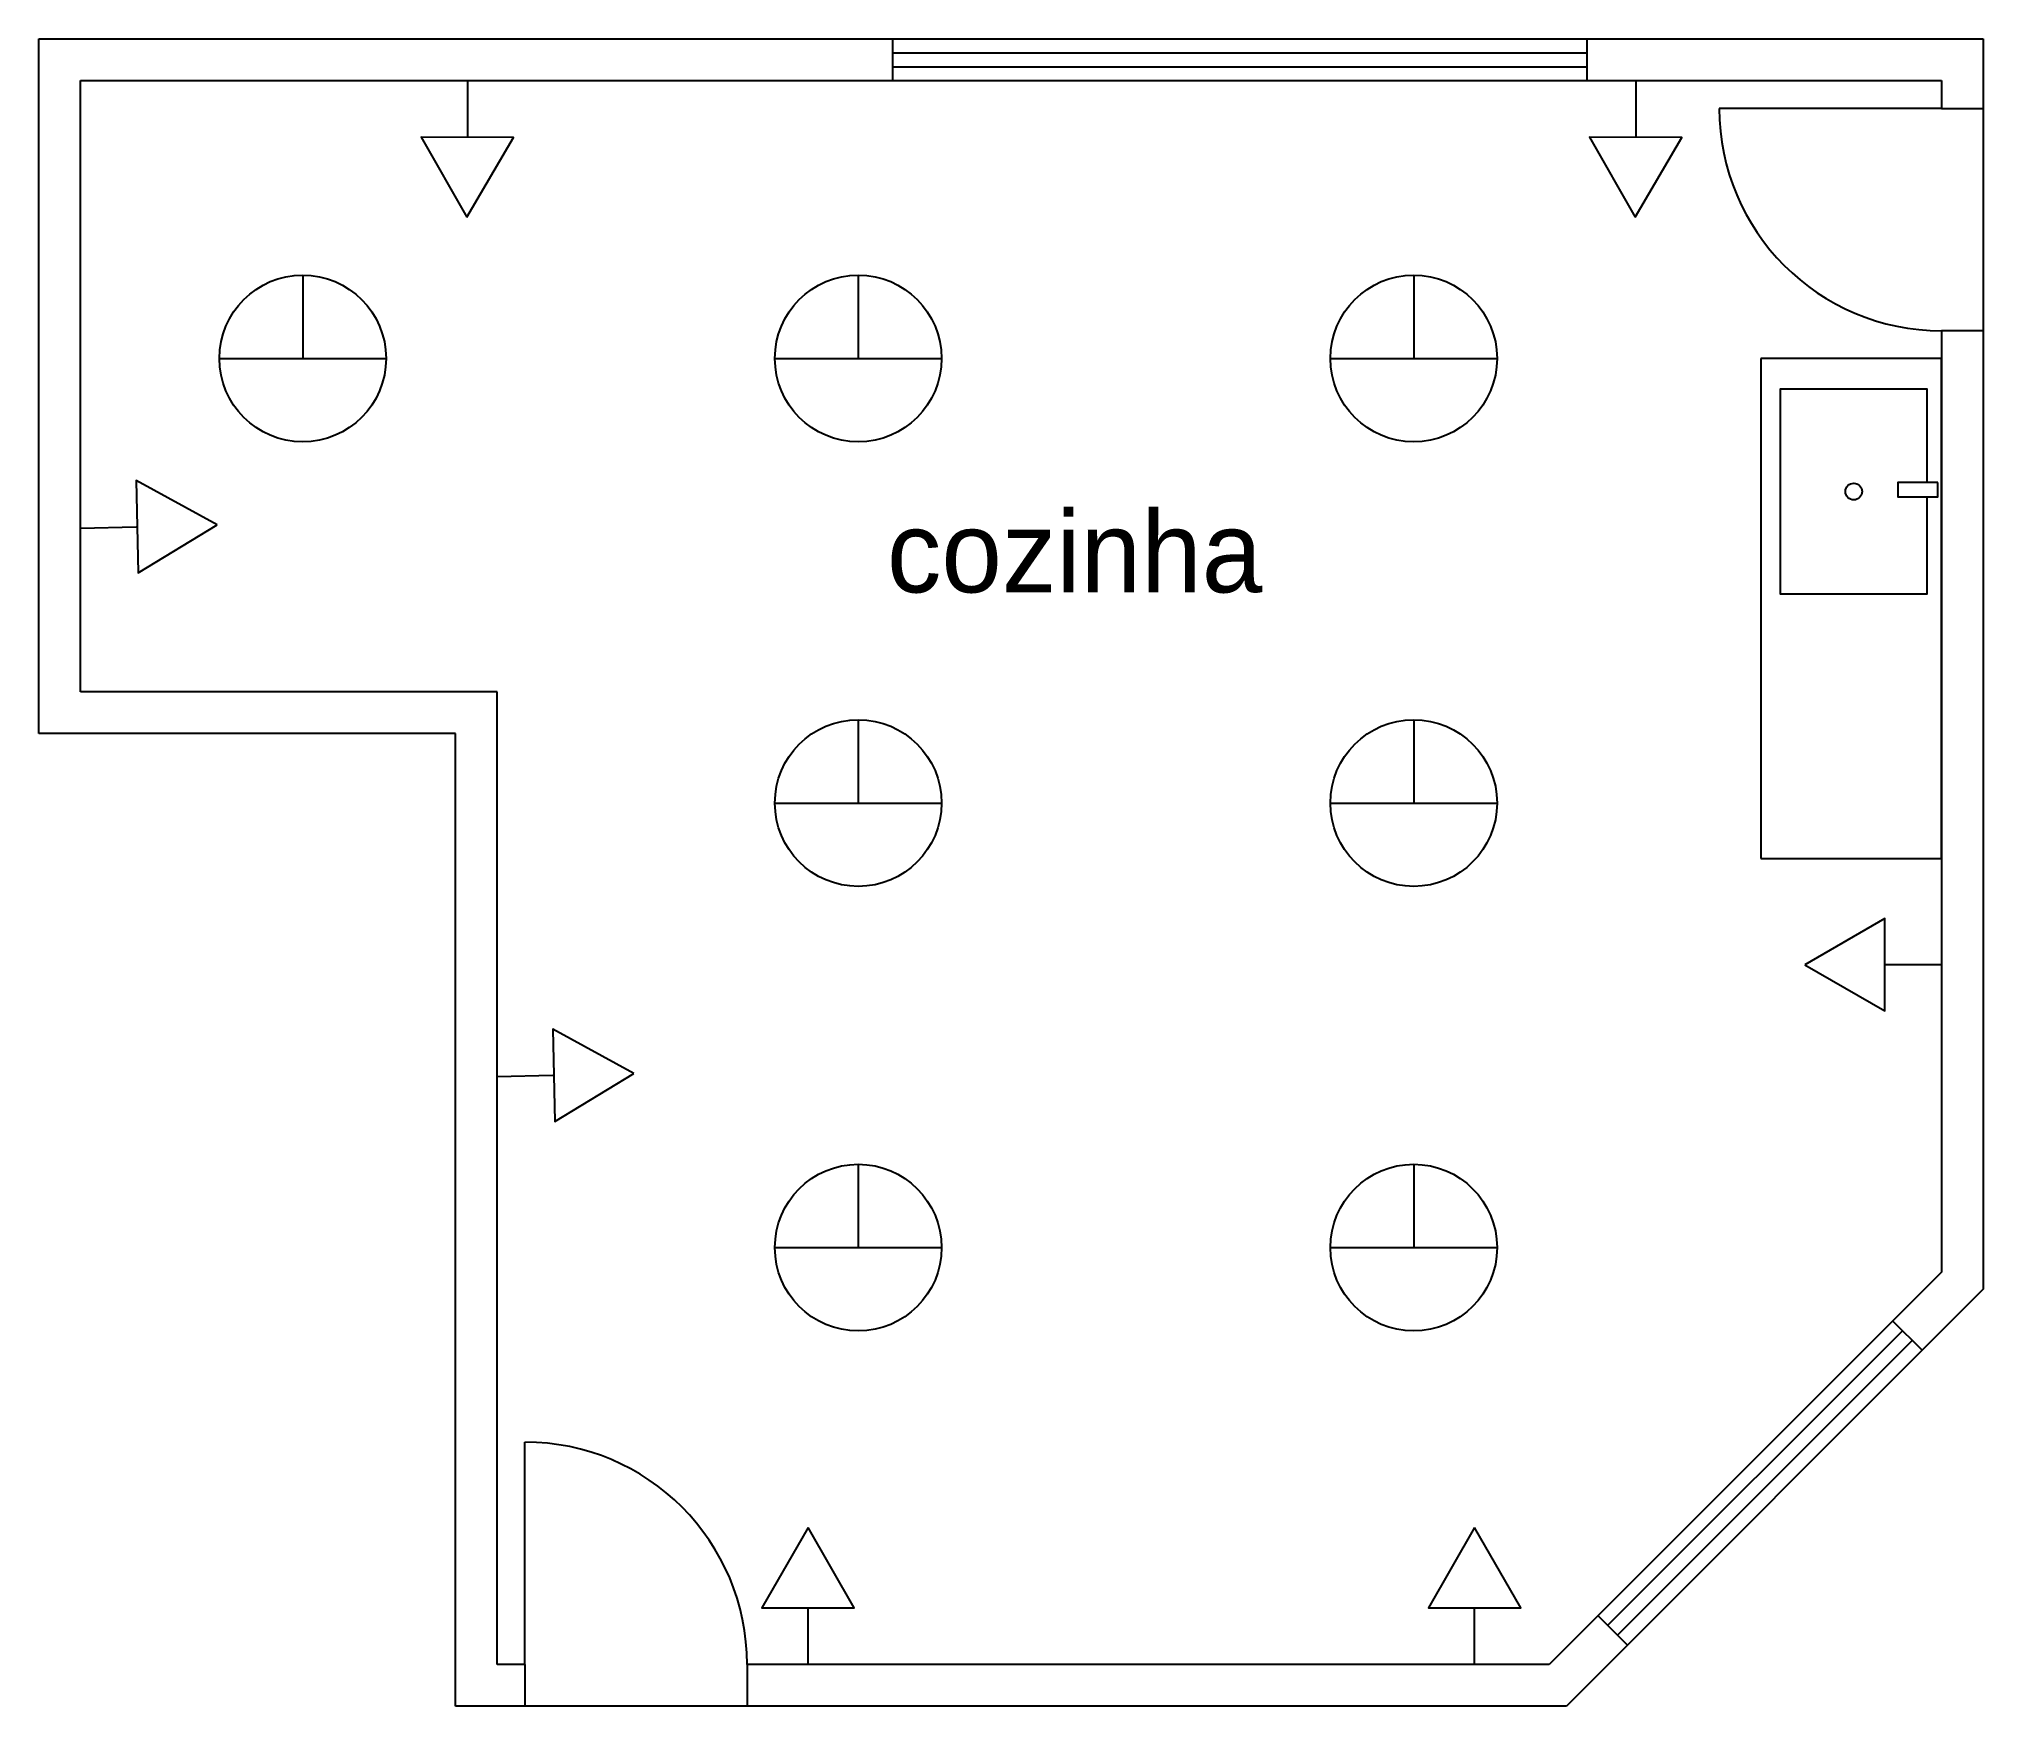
# Model space of a CAD drawing. Header units: millimetres. Extents: x 11.24 to 18.24, y 3.47 to 9.47.
import ezdxf

# ---------------------------------------------------------------- set-up
doc = ezdxf.new("R2010")
doc.units = ezdxf.units.MM
for name, color, linetype in [('hidro', 4, 'Continuous'), ('iep', 1, 'Continuous'), ('paredes', 7, 'Continuous'), ('porta_janelas', 6, 'Continuous'), ('texto', 3, 'Continuous')]:
    doc.layers.add(name, color=color, linetype=linetype)

msp = doc.modelspace()

# ---------------------------------------------------------------- linework, layer by layer
at = {"layer": 'hidro'}
for p, q in [((18.0911, 8.3236), (17.4411, 8.3236)), ((17.4411, 8.3236), (17.4411, 6.5236)), ((18.0911, 6.5236), (18.0911, 8.3236)), ((17.4411, 6.5236), (18.0911, 6.5236))]:
    msp.add_line(p, q, dxfattribs=at)
msp.add_lwpolyline([(18.0385, 7.8257), (18.0385, 7.4752), (17.5119, 7.4752), (17.5119, 8.2143), (18.0385, 8.2143), (18.0385, 7.877)], dxfattribs=at)
msp.add_lwpolyline([(18.078, 7.877), (17.9344, 7.877), (17.9344, 7.8257), (18.078, 7.8257)], close=True, dxfattribs=at)
msp.add_circle((17.7752, 7.8447), 0.03, dxfattribs=at)
at = {"layer": 'iep'}
for p, q in [((12.7847, 9.3236), (12.7838, 9.1236)), ((16.9911, 9.3236), (16.9902, 9.1236)), ((12.1911, 8.6236), (12.1911, 8.3236)), ((14.1911, 8.6236), (14.1911, 8.3236)), ((16.1911, 8.6236), (16.1911, 8.3236)), ((11.8911, 8.3236), (12.4911, 8.3236)), ((13.8911, 8.3236), (14.4911, 8.3236)), ((15.8911, 8.3236), (16.4911, 8.3236)), ((11.3911, 7.7134), (11.5911, 7.718)), ((14.1911, 7.0236), (14.1911, 6.7236)), ((16.1911, 7.0236), (16.1911, 6.7236)), ((13.8911, 6.7236), (14.4911, 6.7236)), ((15.8911, 6.7236), (16.4911, 6.7236)), ((18.0911, 6.1418), (17.8911, 6.1418)), ((12.8911, 5.7392), (13.0911, 5.7438)), ((14.1911, 5.4236), (14.1911, 5.1236)), ((16.1911, 5.4236), (16.1911, 5.1236)), ((13.8911, 5.1236), (14.4911, 5.1236)), ((15.8911, 5.1236), (16.4911, 5.1236)), ((14.0106, 3.6236), (14.0106, 3.8236)), ((16.4104, 3.6236), (16.4104, 3.8236))]:
    msp.add_line(p, q, dxfattribs=at)
for points in [[(12.7824, 8.8315), (12.9501, 9.119), (12.6173, 9.1205)], [(16.9889, 8.8315), (17.1566, 9.119), (16.8238, 9.1205)], [(11.8831, 7.7247), (11.5912, 7.8845), (11.5988, 7.5518)], [(17.599, 6.1418), (17.8872, 5.9754), (17.8872, 6.3082)], [(13.3831, 5.7505), (13.0912, 5.9103), (13.0988, 5.5775)], [(14.0106, 4.1158), (13.8442, 3.8276), (14.177, 3.8276)], [(16.4104, 4.1158), (16.244, 3.8276), (16.5768, 3.8276)]]:
    msp.add_lwpolyline(points, close=True, dxfattribs=at)
for centre in [(12.1911, 8.3236), (14.1911, 8.3236), (16.1911, 8.3236), (14.1911, 6.7236), (16.1911, 6.7236), (14.1911, 5.1236), (16.1911, 5.1236)]:
    msp.add_circle(centre, 0.3, dxfattribs=at)
at = {"layer": 'paredes'}
for p, q in [((11.2411, 6.9736), (11.2411, 9.4736)), ((11.2411, 9.4736), (18.2411, 9.4736)), ((14.3161, 9.3236), (14.3161, 9.4736)), ((16.8161, 9.3236), (16.8161, 9.4736)), ((18.2411, 9.4736), (18.2411, 4.9736)), ((11.3911, 7.1236), (11.3911, 9.3236)), ((11.3911, 9.3236), (18.0911, 9.3236)), ((18.0911, 9.3236), (18.0911, 9.2236)), ((18.0911, 9.2236), (18.2411, 9.2236)), ((18.2411, 9.2236), (18.2411, 8.4236)), ((18.2411, 8.4236), (18.0911, 8.4236)), ((18.0911, 8.4236), (18.0911, 5.0358)), ((12.8911, 7.1236), (11.3911, 7.1236)), ((12.8911, 3.6236), (12.8911, 7.1236)), ((12.7411, 6.9736), (11.2411, 6.9736)), ((12.7411, 3.4736), (12.7411, 6.9736)), ((18.0911, 5.0358), (16.679, 3.6236)), ((18.2411, 4.9736), (16.7411, 3.4736)), ((17.915, 4.8604), (18.0214, 4.754)), ((16.8544, 3.7997), (16.9608, 3.6933)), ((12.9911, 3.6236), (12.8911, 3.6236)), ((12.9911, 3.6236), (12.9911, 3.4736)), ((16.679, 3.6236), (13.7911, 3.6236)), ((13.7911, 3.6236), (13.7911, 3.4736)), ((16.7411, 3.4736), (12.7411, 3.4736))]:
    msp.add_line(p, q, dxfattribs=at)
at = {"layer": 'porta_janelas'}
for p, q in [((14.3161, 9.4236), (16.8161, 9.4236)), ((14.3161, 9.3736), (16.8161, 9.3736)), ((18.0911, 9.2236), (17.2911, 9.2236)), ((17.9507, 4.8247), (16.8897, 3.7644)), ((17.9861, 4.7893), (16.9251, 3.729)), ((12.9911, 3.6236), (12.9911, 4.4236))]:
    msp.add_line(p, q, dxfattribs=at)
for centre, start, end in [((18.0911, 9.2236), 180, 270), ((12.9911, 3.6236), 0, 90)]:
    msp.add_arc(centre, 0.8, start, end, dxfattribs=at)

# ---------------------------------------------------------------- texts
at = {"layer": 'texto', "insert": (14.2943, 7.775), "char_height": 0.29326, "attachment_point": 1}
msp.add_mtext_dynamic_manual_height_columns('cozinha', width=0.486789, gutter_width=2.4439, heights=[0], dxfattribs=at)

doc.saveas('drawing.dxf')
